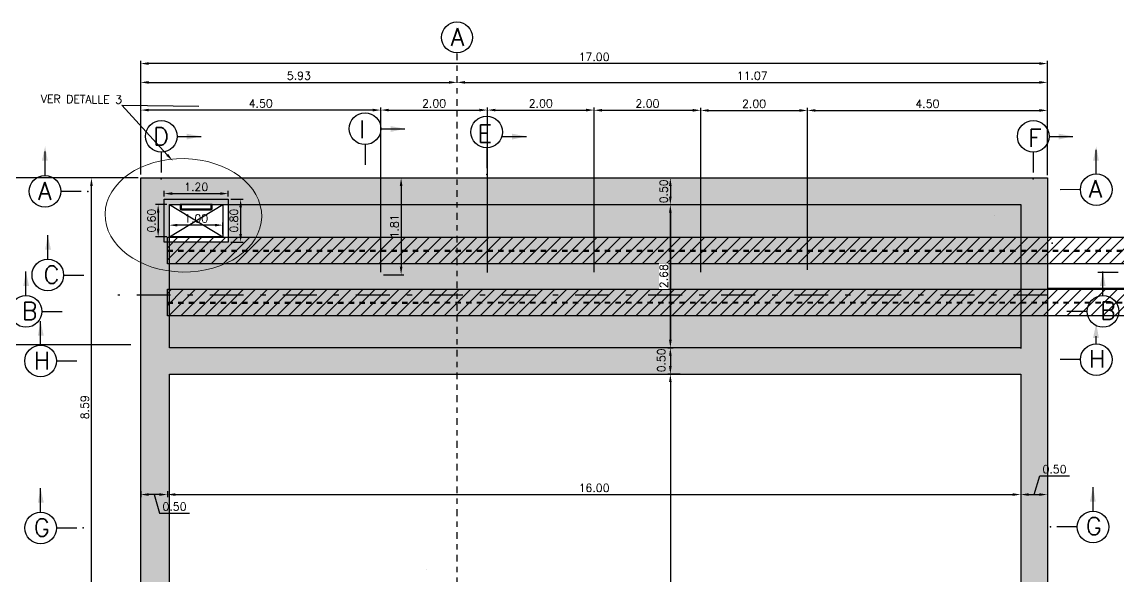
# Model space of a CAD drawing. Header units: metres. Extents: x 1080427 to 1081241, y 976768 to 977191.
# Drawn here: x 1080658.35 to 1080678.9, y 976949.31 to 976959.69 of the extents above; entities that cross this region are included whole.
import ezdxf
from ezdxf import colors
from ezdxf.entities.mleader import LeaderData, LeaderLine
from ezdxf.math import Vec2, Vec3

# ---------------------------------------------------------------- set-up
doc = ezdxf.new("R2010")
doc.units = ezdxf.units.M
doc.header["$LTSCALE"] = 25.4
doc.linetypes.add('DASHDOT', pattern=[1, 0.5, -0.25, 0, -0.25])
doc.linetypes.add('HIDDEN', pattern=[0.375, 0.25, -0.125])
for name, color, linetype, lineweight in [('BORDEPUENTE', 4, 'Continuous', 15), ('COTA', 1, 'Continuous', 30), ('EJECONTRAPESO', 41, 'DASHDOT', 30), ('OTROS', 8, 'Continuous', 5), ('SOLIDOREFCONT', 254, 'Continuous', 5), ('TAPACCESO', 30, 'Continuous', 30)]:
    doc.layers.add(name, color=color, linetype=linetype, lineweight=lineweight)
for name, color, linetype in [('CIRCULOCONTRAP', 130, 'Continuous'), ('CONTRAPESO', 3, 'Continuous'), ('DGEO_S3E1_NUEV_BVIA', 60, 'Continuous'), ('DIMCONTRAPESO', 1, 'Continuous'), ('EJE APOYOS', 9, 'DASHDOT'), ('ESCALERAGATO', 53, 'Continuous'), ('PERFIL MET', 37, 'Continuous'), ('R175COTR', 7, 'Continuous')]:
    doc.layers.add(name, color=color, linetype=linetype)
doc.styles.add('romans', font='romans.shx')
doc.dimstyles.new('Copy 75', dxfattribs={"dimtxt": 0.15, "dimasz": 0.15, "dimexe": 0.05, "dimexo": 0.05, "dimgap": 0.05, "dimtad": 1, "dimzin": 0, "dimdsep": 46, "dimtxsty": 'romans', "dimcen": 0.002, "dimclrd": 1, "dimclre": 1, "dimclrt": 3, "dimadec": 4, "dimazin": 0, "dimtfac": 1, "dimtofl": 0, "dimtmove": 1, "dimatfit": 3, "dimfxl": 1, "dimtolj": 1, "dimtzin": 0, "dimarcsym": 1})

# ---------------------------------------------------------------- blocks, each defined once
blk = doc.blocks.new('*D44')
at = {"layer": 'Defpoints', "color": 0, "transparency": 16777216}
for p in [(1080660.573263282, 976958.9138755798), (1080660.573263282, 976958.0776188585), (1080677.573263206, 976956.7704352259)]:
    blk.add_point(p, dxfattribs=at)
at = {"layer": 'DIMCONTRAPESO', "color": 1, "lineweight": -2, "transparency": 16777216}
for p, q in [((1080660.573263282, 976958.1276188586), (1080660.573263282, 976958.9638755799)), ((1080677.573263206, 976956.820435226), (1080677.573263206, 976958.9638755799)), ((1080677.423263206, 976958.9138755798), (1080660.723263282, 976958.9138755798))]:
    blk.add_line(p, q, dxfattribs=at)
at = {"layer": 'DIMCONTRAPESO', "color": 1, "transparency": 16777216}
for points in [[(1080660.723263282, 976958.9388755799), (1080660.723263282, 976958.8888755798), (1080660.573263282, 976958.9138755798)], [(1080677.423263206, 976958.9388755799), (1080677.423263206, 976958.8888755798), (1080677.573263206, 976958.9138755798)]]:
    blk.add_solid(points, dxfattribs=at)
at = {"layer": 'DIMCONTRAPESO', "color": 3, "transparency": 16777216, "insert": (1080669.073263244, 976959.0388755798), "char_height": 0.15, "attachment_point": 5, "style": 'romans'}
blk.add_mtext('\\A1;17.00', dxfattribs=at)
blk = doc.blocks.new('*D47')
at = {"layer": 'Defpoints', "color": 0, "transparency": 16777216}
for p in [(1080660.573263282, 976950.9519369968), (1080661.073263282, 976950.9519369968), (1080660.573263282, 976950.8396827709)]:
    blk.add_point(p, dxfattribs=at)
at = {"layer": 'DIMCONTRAPESO', "color": 1, "lineweight": -2, "transparency": 16777216}
for p, q in [((1080660.573263282, 976950.9019369967), (1080660.573263282, 976950.7896827708)), ((1080660.923263283, 976950.8396827709), (1080660.723263282, 976950.8396827709)), ((1080660.823263282, 976950.8396827709), (1080660.928263282, 976950.4896827709)), ((1080661.073263282, 976950.9019369967), (1080661.073263282, 976950.7896827708)), ((1080660.928263282, 976950.4896827709), (1080661.48540614, 976950.4896827709))]:
    blk.add_line(p, q, dxfattribs=at)
at = {"layer": 'DIMCONTRAPESO', "color": 1, "transparency": 16777216}
for points in [[(1080660.723263282, 976950.8646827709), (1080660.723263282, 976950.8146827709), (1080660.573263282, 976950.8396827709)], [(1080660.923263283, 976950.8646827709), (1080660.923263283, 976950.8146827709), (1080661.073263282, 976950.8396827709)]]:
    blk.add_solid(points, dxfattribs=at)
at = {"layer": 'DIMCONTRAPESO', "color": 3, "transparency": 16777216, "insert": (1080661.206834711, 976950.6146827709), "char_height": 0.15, "attachment_point": 5, "style": 'romans'}
blk.add_mtext('\\A1;0.50', dxfattribs=at)
blk = doc.blocks.new('*D69')
at = {"layer": 'Defpoints', "color": 0, "transparency": 16777216}
for p in [(1080666.503263282, 976958.5613065247), (1080666.503263282, 976958.5613065247), (1080660.573263282, 976956.7837541015)]:
    blk.add_point(p, dxfattribs=at)
at = {"layer": 'DIMCONTRAPESO', "color": 1, "lineweight": -2, "transparency": 16777216}
for p, q in [((1080660.573263282, 976956.8337541015), (1080660.573263282, 976958.6113065247)), ((1080660.723263282, 976958.5613065247), (1080666.353263282, 976958.5613065247))]:
    blk.add_line(p, q, dxfattribs=at)
at = {"layer": 'DIMCONTRAPESO', "color": 1, "transparency": 16777216}
for points in [[(1080660.723263282, 976958.5863065247), (1080660.723263282, 976958.5363065246), (1080660.573263282, 976958.5613065247)], [(1080666.353263282, 976958.5863065247), (1080666.353263282, 976958.5363065246), (1080666.503263282, 976958.5613065247)]]:
    blk.add_solid(points, dxfattribs=at)
at = {"layer": 'DIMCONTRAPESO', "color": 3, "transparency": 16777216, "insert": (1080663.538263282, 976958.6863065247), "char_height": 0.15, "attachment_point": 5, "style": 'romans'}
blk.add_mtext('\\A1;5.93', dxfattribs=at)
blk = doc.blocks.new('*D48')
at = {"layer": 'Defpoints', "color": 0, "transparency": 16777216}
for p in [(1080670.736964066, 976953.5904881151), (1080670.503636663, 976953.0953415143), (1080670.736964066, 976953.0953415143)]:
    blk.add_point(p, dxfattribs=at)
at = {"layer": 'DIMCONTRAPESO', "color": 1, "lineweight": -2, "transparency": 16777216}
for p, q in [((1080670.686964066, 976953.5904881151), (1080670.453636663, 976953.5904881151)), ((1080670.503636663, 976953.4404881151), (1080670.503636663, 976953.2453415144)), ((1080670.686964066, 976953.0953415143), (1080670.453636663, 976953.0953415143))]:
    blk.add_line(p, q, dxfattribs=at)
at = {"layer": 'DIMCONTRAPESO', "color": 1, "transparency": 16777216}
for points in [[(1080670.478636663, 976953.4404881151), (1080670.528636663, 976953.4404881151), (1080670.503636663, 976953.5904881151)], [(1080670.478636663, 976953.2453415144), (1080670.528636663, 976953.2453415144), (1080670.503636663, 976953.0953415143)]]:
    blk.add_solid(points, dxfattribs=at)
at = {"layer": 'DIMCONTRAPESO', "color": 3, "transparency": 16777216, "insert": (1080670.333577742, 976953.3539321375), "char_height": 0.15, "attachment_point": 5, "rotation": 90, "style": 'romans'}
blk.add_mtext('\\A1;0.50', dxfattribs=at)
blk = doc.blocks.new('*D49')
at = {"layer": 'Defpoints', "color": 0, "transparency": 16777216}
for p in [(1080670.686964066, 976953.0953415143), (1080670.503636663, 976943.2694934485), (1080670.636964066, 976943.2694934485)]:
    blk.add_point(p, dxfattribs=at)
at = {"layer": 'DIMCONTRAPESO', "color": 1, "lineweight": -2, "transparency": 16777216}
for p, q in [((1080670.636964066, 976953.0953415143), (1080670.453636663, 976953.0953415143)), ((1080670.503636663, 976952.9453415143), (1080670.503636663, 976943.4194934486)), ((1080670.586964066, 976943.2694934485), (1080670.453636663, 976943.2694934485))]:
    blk.add_line(p, q, dxfattribs=at)
at = {"layer": 'DIMCONTRAPESO', "color": 1, "transparency": 16777216}
for points in [[(1080670.478636663, 976952.9453415143), (1080670.528636663, 976952.9453415143), (1080670.503636663, 976953.0953415143)], [(1080670.478636663, 976943.4194934486), (1080670.528636663, 976943.4194934486), (1080670.503636663, 976943.2694934485)]]:
    blk.add_solid(points, dxfattribs=at)
at = {"layer": 'DIMCONTRAPESO', "color": 3, "transparency": 16777216, "insert": (1080670.378636663, 976948.1824174816), "char_height": 0.15, "attachment_point": 5, "rotation": 90, "style": 'romans'}
blk.add_mtext('\\A1;9.83', dxfattribs=at)
blk = doc.blocks.new('*D68')
at = {"layer": 'COTA', "color": 1, "lineweight": -2, "transparency": 16777216}
for p, q in [((1080669.964718378, 976956.2704881151), (1080670.553636587, 976956.2704881151)), ((1080670.503636587, 976956.1204881151), (1080670.503636587, 976953.7404881151)), ((1080670.458577742, 976953.5904881151), (1080670.553636587, 976953.5904881151))]:
    blk.add_line(p, q, dxfattribs=at)
at = {"layer": 'COTA', "color": 1, "transparency": 16777216}
for points in [[(1080670.478636587, 976956.1204881151), (1080670.528636587, 976956.1204881151), (1080670.503636587, 976956.2704881151)], [(1080670.478636587, 976953.7404881151), (1080670.528636587, 976953.7404881151), (1080670.503636587, 976953.5904881151)]]:
    blk.add_solid(points, dxfattribs=at)
at = {"layer": 'Defpoints', "color": 0, "transparency": 16777216}
for p in [(1080669.914718378, 976956.2704881151), (1080670.408577742, 976953.5904881151), (1080670.503636587, 976953.5904881151)]:
    blk.add_point(p, dxfattribs=at)
at = {"layer": 'COTA', "color": 3, "transparency": 16777216, "insert": (1080670.378636586, 976954.9304881153), "char_height": 0.15, "attachment_point": 5, "rotation": 90, "style": 'romans'}
blk.add_mtext('\\A1;2.68', dxfattribs=at)
blk = doc.blocks.new('*D70')
at = {"layer": 'Defpoints', "color": 0, "transparency": 16777216}
for p in [(1080670.503636587, 976956.2704881151), (1080670.503636587, 976956.2704881151), (1080670.503636663, 976953.591914482)]:
    blk.add_point(p, dxfattribs=at)
at = {"layer": 'DIMCONTRAPESO', "color": 1, "lineweight": -2, "transparency": 16777216}
for p, q in [((1080670.503636587, 976953.741914482), (1080670.503636587, 976956.1204881151)), ((1080670.453636663, 976953.591914482), (1080670.453636587, 976953.591914482))]:
    blk.add_line(p, q, dxfattribs=at)
at = {"layer": 'DIMCONTRAPESO', "color": 1, "transparency": 16777216}
for points in [[(1080670.478636587, 976956.1204881151), (1080670.528636587, 976956.1204881151), (1080670.503636587, 976956.2704881151)], [(1080670.478636587, 976953.741914482), (1080670.528636587, 976953.741914482), (1080670.503636587, 976953.591914482)]]:
    blk.add_solid(points, dxfattribs=at)
at = {"layer": 'DIMCONTRAPESO', "color": 3, "transparency": 16777216, "insert": (1080670.378636586, 976954.9312012986), "char_height": 0.15, "attachment_point": 5, "rotation": 90, "style": 'romans', "bg_fill": 3, "box_fill_scale": 1.1, "bg_fill_color": 256, "bg_fill_true_color": 13158600, "bg_fill_transparency": 0}
blk.add_mtext('\\A1;2.68', dxfattribs=at)
blk = doc.blocks.new('*D71')
at = {"layer": 'Defpoints', "color": 0, "transparency": 16777216}
for p in [(1080661.073263282, 976950.8396827709), (1080677.073263282, 976950.8396827709), (1080677.073263282, 976950.8396827709)]:
    blk.add_point(p, dxfattribs=at)
at = {"layer": 'DIMCONTRAPESO', "color": 1, "lineweight": -2, "transparency": 16777216}
blk.add_line((1080661.223263282, 976950.8396827709), (1080676.923263283, 976950.8396827709), dxfattribs=at)
at = {"layer": 'DIMCONTRAPESO', "color": 1, "transparency": 16777216}
for points in [[(1080661.223263282, 976950.8646827709), (1080661.223263282, 976950.8146827709), (1080661.073263282, 976950.8396827709)], [(1080676.923263283, 976950.8646827709), (1080676.923263283, 976950.8146827709), (1080677.073263282, 976950.8396827709)]]:
    blk.add_solid(points, dxfattribs=at)
at = {"layer": 'DIMCONTRAPESO', "color": 3, "transparency": 16777216, "insert": (1080669.073263282, 976950.9646827709), "char_height": 0.15, "attachment_point": 5, "style": 'romans'}
blk.add_mtext('\\A1;16.00', dxfattribs=at)
blk = doc.blocks.new('*D72')
at = {"layer": 'Defpoints', "color": 0, "transparency": 16777216}
for p in [(1080677.073263282, 976950.8396827709), (1080677.573263282, 976950.8396827709), (1080677.573263282, 976950.8396827709)]:
    blk.add_point(p, dxfattribs=at)
at = {"layer": 'DIMCONTRAPESO', "color": 1, "lineweight": -2, "transparency": 16777216}
for p, q in [((1080677.323263282, 976950.8396827709), (1080677.428263282, 976951.1896827709)), ((1080677.428263282, 976951.1896827709), (1080677.98540614, 976951.1896827709)), ((1080677.223263282, 976950.8396827709), (1080677.423263283, 976950.8396827709))]:
    blk.add_line(p, q, dxfattribs=at)
at = {"layer": 'DIMCONTRAPESO', "color": 1, "transparency": 16777216}
for points in [[(1080677.223263282, 976950.8646827709), (1080677.223263282, 976950.8146827709), (1080677.073263282, 976950.8396827709)], [(1080677.423263283, 976950.8646827709), (1080677.423263283, 976950.8146827709), (1080677.573263282, 976950.8396827709)]]:
    blk.add_solid(points, dxfattribs=at)
at = {"layer": 'DIMCONTRAPESO', "color": 3, "transparency": 16777216, "insert": (1080677.706834711, 976951.3146827709), "char_height": 0.15, "attachment_point": 5, "style": 'romans'}
blk.add_mtext('\\A1;0.50', dxfattribs=at)
blk = doc.blocks.new('*D89')
at = {"layer": 'Defpoints', "color": 0, "transparency": 16777216}
for p in [(1080670.503636587, 976956.7704352259), (1080670.503636587, 976956.2704881151), (1080670.503636587, 976956.2704881151)]:
    blk.add_point(p, dxfattribs=at)
at = {"layer": 'DIMCONTRAPESO', "color": 1, "lineweight": -2, "transparency": 16777216}
blk.add_line((1080670.503636587, 976956.6204352259), (1080670.503636587, 976956.4204881152), dxfattribs=at)
at = {"layer": 'DIMCONTRAPESO', "color": 1, "transparency": 16777216}
for points in [[(1080670.478636587, 976956.6204352259), (1080670.528636587, 976956.6204352259), (1080670.503636587, 976956.7704352259)], [(1080670.478636587, 976956.4204881152), (1080670.528636587, 976956.4204881152), (1080670.503636587, 976956.2704881151)]]:
    blk.add_solid(points, dxfattribs=at)
at = {"layer": 'DIMCONTRAPESO', "color": 3, "transparency": 16777216, "insert": (1080670.378636587, 976956.5204616706), "char_height": 0.15, "attachment_point": 5, "rotation": 90, "style": 'romans'}
blk.add_mtext('\\A1;0.50', dxfattribs=at)
blk = doc.blocks.new('*D122')
at = {"layer": 'Defpoints', "color": 0, "transparency": 16777216}
for p in [(1080667.073263282, 976958.04226185), (1080667.073263282, 976958.04226185), (1080665.073263282, 976954.9533518035)]:
    blk.add_point(p, dxfattribs=at)
at = {"layer": 'DIMCONTRAPESO', "color": 1, "lineweight": -2, "transparency": 16777216}
for p, q in [((1080665.073263282, 976955.0033518035), (1080665.073263282, 976958.09226185)), ((1080665.223263282, 976958.04226185), (1080666.923263283, 976958.04226185))]:
    blk.add_line(p, q, dxfattribs=at)
at = {"layer": 'DIMCONTRAPESO', "color": 1, "transparency": 16777216}
for points in [[(1080665.223263282, 976958.06726185), (1080665.223263282, 976958.01726185), (1080665.073263282, 976958.04226185)], [(1080666.923263283, 976958.06726185), (1080666.923263283, 976958.01726185), (1080667.073263282, 976958.04226185)]]:
    blk.add_solid(points, dxfattribs=at)
at = {"layer": 'DIMCONTRAPESO', "color": 3, "transparency": 16777216, "insert": (1080666.073263282, 976958.16726185), "char_height": 0.15, "attachment_point": 5, "style": 'romans'}
blk.add_mtext('\\A1;2.00', dxfattribs=at)
blk = doc.blocks.new('*D123')
at = {"layer": 'Defpoints', "color": 0, "transparency": 16777216}
for p in [(1080669.073263282, 976958.04226185), (1080669.073263282, 976958.04226185), (1080667.073263282, 976954.9505109501)]:
    blk.add_point(p, dxfattribs=at)
at = {"layer": 'DIMCONTRAPESO', "color": 1, "lineweight": -2, "transparency": 16777216}
for p, q in [((1080667.073263282, 976955.0005109501), (1080667.073263282, 976958.09226185)), ((1080667.223263282, 976958.04226185), (1080668.923263283, 976958.04226185))]:
    blk.add_line(p, q, dxfattribs=at)
at = {"layer": 'DIMCONTRAPESO', "color": 1, "transparency": 16777216}
for points in [[(1080667.223263282, 976958.06726185), (1080667.223263282, 976958.01726185), (1080667.073263282, 976958.04226185)], [(1080668.923263283, 976958.06726185), (1080668.923263283, 976958.01726185), (1080669.073263282, 976958.04226185)]]:
    blk.add_solid(points, dxfattribs=at)
at = {"layer": 'DIMCONTRAPESO', "color": 3, "transparency": 16777216, "insert": (1080668.073263282, 976958.16726185), "char_height": 0.15, "attachment_point": 5, "style": 'romans'}
blk.add_mtext('\\A1;2.00', dxfattribs=at)
blk = doc.blocks.new('*D124')
at = {"layer": 'Defpoints', "color": 0, "transparency": 16777216}
for p in [(1080671.073263282, 976958.0383560819), (1080671.073263282, 976958.0383560819), (1080669.073263282, 976954.9533518131)]:
    blk.add_point(p, dxfattribs=at)
at = {"layer": 'DIMCONTRAPESO', "color": 1, "lineweight": -2, "transparency": 16777216}
for p, q in [((1080669.073263282, 976955.0033518132), (1080669.073263282, 976958.088356082)), ((1080669.223263282, 976958.0383560819), (1080670.923263283, 976958.0383560819))]:
    blk.add_line(p, q, dxfattribs=at)
at = {"layer": 'DIMCONTRAPESO', "color": 1, "transparency": 16777216}
for points in [[(1080669.223263282, 976958.063356082), (1080669.223263282, 976958.0133560819), (1080669.073263282, 976958.0383560819)], [(1080670.923263283, 976958.063356082), (1080670.923263283, 976958.0133560819), (1080671.073263282, 976958.0383560819)]]:
    blk.add_solid(points, dxfattribs=at)
at = {"layer": 'DIMCONTRAPESO', "color": 3, "transparency": 16777216, "insert": (1080670.073263282, 976958.1633560819), "char_height": 0.15, "attachment_point": 5, "style": 'romans'}
blk.add_mtext('\\A1;2.00', dxfattribs=at)
blk = doc.blocks.new('*D125')
at = {"layer": 'Defpoints', "color": 0, "transparency": 16777216}
for p in [(1080673.073263282, 976958.0349506395), (1080673.073263282, 976958.0349506395), (1080671.073263282, 976954.9533518131)]:
    blk.add_point(p, dxfattribs=at)
at = {"layer": 'DIMCONTRAPESO', "color": 1, "lineweight": -2, "transparency": 16777216}
for p, q in [((1080671.073263282, 976955.0033518132), (1080671.073263282, 976958.0849506395)), ((1080671.223263282, 976958.0349506395), (1080672.923263283, 976958.0349506395))]:
    blk.add_line(p, q, dxfattribs=at)
at = {"layer": 'DIMCONTRAPESO', "color": 1, "transparency": 16777216}
for points in [[(1080671.223263282, 976958.0599506395), (1080671.223263282, 976958.0099506394), (1080671.073263282, 976958.0349506395)], [(1080672.923263283, 976958.0599506395), (1080672.923263283, 976958.0099506394), (1080673.073263282, 976958.0349506395)]]:
    blk.add_solid(points, dxfattribs=at)
at = {"layer": 'DIMCONTRAPESO', "color": 3, "transparency": 16777216, "insert": (1080672.073263282, 976958.1599506395), "char_height": 0.15, "attachment_point": 5, "style": 'romans'}
blk.add_mtext('\\A1;2.00', dxfattribs=at)
blk = doc.blocks.new('*D126')
at = {"layer": 'Defpoints', "color": 0, "transparency": 16777216}
for p in [(1080677.573263282, 976958.0361772443), (1080677.573263282, 976957.575435226), (1080673.073263282, 976954.997888249)]:
    blk.add_point(p, dxfattribs=at)
at = {"layer": 'DIMCONTRAPESO', "color": 1, "lineweight": -2, "transparency": 16777216}
for p, q in [((1080673.073263282, 976955.047888249), (1080673.073263282, 976958.0861772443)), ((1080673.223263282, 976958.0361772443), (1080677.423263283, 976958.0361772443)), ((1080677.573263282, 976957.625435226), (1080677.573263282, 976958.0861772443))]:
    blk.add_line(p, q, dxfattribs=at)
at = {"layer": 'DIMCONTRAPESO', "color": 1, "transparency": 16777216}
for points in [[(1080673.223263282, 976958.0611772443), (1080673.223263282, 976958.0111772442), (1080673.073263282, 976958.0361772443)], [(1080677.423263283, 976958.0611772443), (1080677.423263283, 976958.0111772442), (1080677.573263282, 976958.0361772443)]]:
    blk.add_solid(points, dxfattribs=at)
at = {"layer": 'DIMCONTRAPESO', "color": 3, "transparency": 16777216, "insert": (1080675.323263282, 976958.1611772443), "char_height": 0.15, "attachment_point": 5, "style": 'romans'}
blk.add_mtext('\\A1;4.50', dxfattribs=at)
blk = doc.blocks.new('*D163')
at = {"layer": 'Defpoints', "color": 0, "transparency": 16777216}
for p in [(1080662.213263206, 976956.477671038), (1080661.013263206, 976956.3704881123), (1080662.213263206, 976956.3704881123)]:
    blk.add_point(p, dxfattribs=at)
at = {"layer": 'DIMCONTRAPESO', "color": 1, "lineweight": -2, "transparency": 16777216}
for p, q in [((1080661.013263206, 976956.4204881124), (1080661.013263206, 976956.527671038)), ((1080661.163263206, 976956.477671038), (1080662.063263206, 976956.477671038)), ((1080662.213263206, 976956.4204881124), (1080662.213263206, 976956.527671038))]:
    blk.add_line(p, q, dxfattribs=at)
at = {"layer": 'DIMCONTRAPESO', "color": 1, "transparency": 16777216}
for points in [[(1080661.163263206, 976956.502671038), (1080661.163263206, 976956.452671038), (1080661.013263206, 976956.477671038)], [(1080662.063263206, 976956.502671038), (1080662.063263206, 976956.452671038), (1080662.213263206, 976956.477671038)]]:
    blk.add_solid(points, dxfattribs=at)
at = {"layer": 'DIMCONTRAPESO', "color": 3, "transparency": 16777216, "insert": (1080661.613263206, 976956.602671038), "char_height": 0.15, "attachment_point": 5, "style": 'romans'}
blk.add_mtext('\\A1;1.20', dxfattribs=at)
blk = doc.blocks.new('*D165')
at = {"layer": 'Defpoints', "color": 0, "transparency": 16777216}
for p in [(1080661.113263206, 976956.2704881123), (1080660.90027649, 976955.6704881124), (1080661.113263206, 976955.6704881124)]:
    blk.add_point(p, dxfattribs=at)
at = {"layer": 'DIMCONTRAPESO', "color": 1, "lineweight": -2, "transparency": 16777216}
for p, q in [((1080661.063263206, 976956.2704881123), (1080660.85027649, 976956.2704881123)), ((1080660.90027649, 976956.1204881123), (1080660.90027649, 976955.8204881124)), ((1080661.063263206, 976955.6704881124), (1080660.85027649, 976955.6704881124))]:
    blk.add_line(p, q, dxfattribs=at)
at = {"layer": 'DIMCONTRAPESO', "color": 1, "transparency": 16777216}
for points in [[(1080660.87527649, 976956.1204881123), (1080660.925276489, 976956.1204881123), (1080660.90027649, 976956.2704881123)], [(1080660.87527649, 976955.8204881124), (1080660.925276489, 976955.8204881124), (1080660.90027649, 976955.6704881124)]]:
    blk.add_solid(points, dxfattribs=at)
at = {"layer": 'DIMCONTRAPESO', "color": 3, "transparency": 16777216, "insert": (1080660.775276489, 976955.9704881125), "char_height": 0.15, "attachment_point": 5, "rotation": 90, "style": 'romans'}
blk.add_mtext('\\A1;0.60', dxfattribs=at)
blk = doc.blocks.new('*D166')
at = {"layer": 'Defpoints', "color": 0, "transparency": 16777216}
for p in [(1080661.110892317, 976955.8866740025), (1080661.110892317, 976955.6704881124), (1080662.113263206, 976955.6704881124)]:
    blk.add_point(p, dxfattribs=at)
at = {"layer": 'DIMCONTRAPESO', "color": 1, "lineweight": -2, "transparency": 16777216}
for p, q in [((1080661.110892317, 976955.7204881124), (1080661.110892317, 976955.9366740026)), ((1080661.963263206, 976955.8866740025), (1080661.260892316, 976955.8866740025)), ((1080662.113263206, 976955.7204881124), (1080662.113263206, 976955.9366740026))]:
    blk.add_line(p, q, dxfattribs=at)
at = {"layer": 'DIMCONTRAPESO', "color": 1, "transparency": 16777216}
for points in [[(1080661.260892316, 976955.9116740025), (1080661.260892316, 976955.8616740025), (1080661.110892317, 976955.8866740025)], [(1080661.963263206, 976955.9116740025), (1080661.963263206, 976955.8616740025), (1080662.113263206, 976955.8866740025)]]:
    blk.add_solid(points, dxfattribs=at)
at = {"layer": 'DIMCONTRAPESO', "color": 3, "transparency": 16777216, "insert": (1080661.612077761, 976956.0116740025), "char_height": 0.15, "attachment_point": 5, "style": 'romans'}
blk.add_mtext('\\A1;1.00', dxfattribs=at)
blk = doc.blocks.new('*D164')
at = {"layer": 'Defpoints', "color": 0, "transparency": 16777216}
for p in [(1080662.213263206, 976956.3704881123), (1080662.213263206, 976955.5704881124), (1080662.44607054, 976955.5704881124)]:
    blk.add_point(p, dxfattribs=at)
at = {"layer": 'DIMCONTRAPESO', "color": 1, "lineweight": -2, "transparency": 16777216}
for p, q in [((1080662.263263206, 976956.3704881123), (1080662.496070541, 976956.3704881123)), ((1080662.44607054, 976956.2204881123), (1080662.44607054, 976955.7204881124)), ((1080662.263263206, 976955.5704881124), (1080662.496070541, 976955.5704881124))]:
    blk.add_line(p, q, dxfattribs=at)
at = {"layer": 'DIMCONTRAPESO', "color": 1, "transparency": 16777216}
for points in [[(1080662.421070541, 976956.2204881123), (1080662.47107054, 976956.2204881123), (1080662.44607054, 976956.3704881123)], [(1080662.421070541, 976955.7204881124), (1080662.47107054, 976955.7204881124), (1080662.44607054, 976955.5704881124)]]:
    blk.add_solid(points, dxfattribs=at)
at = {"layer": 'DIMCONTRAPESO', "color": 3, "transparency": 16777216, "insert": (1080662.32107054, 976955.9704881125), "char_height": 0.15, "attachment_point": 5, "rotation": 90, "style": 'romans'}
blk.add_mtext('\\A1;0.80', dxfattribs=at)
blk = doc.blocks.new('*D227')
at = {"layer": 'Defpoints', "color": 0, "transparency": 16777216}
for p in [(1080666.503263282, 976958.5613065247), (1080677.573263282, 976958.5613065248), (1080677.573263282, 976958.5613065248)]:
    blk.add_point(p, dxfattribs=at)
at = {"layer": 'DIMCONTRAPESO', "color": 1, "lineweight": -2, "transparency": 16777216}
blk.add_line((1080666.653263282, 976958.5613065248), (1080677.423263283, 976958.5613065248), dxfattribs=at)
at = {"layer": 'DIMCONTRAPESO', "color": 1, "transparency": 16777216}
for points in [[(1080666.653263282, 976958.5863065248), (1080666.653263282, 976958.5363065248), (1080666.503263282, 976958.5613065248)], [(1080677.423263283, 976958.5863065248), (1080677.423263283, 976958.5363065248), (1080677.573263282, 976958.5613065248)]]:
    blk.add_solid(points, dxfattribs=at)
at = {"layer": 'DIMCONTRAPESO', "color": 3, "transparency": 16777216, "insert": (1080672.038263282, 976958.6863065248), "char_height": 0.15, "attachment_point": 5, "style": 'romans'}
blk.add_mtext('\\A1;11.07', dxfattribs=at)
blk = doc.blocks.new('*D228')
at = {"layer": 'Defpoints', "color": 0, "transparency": 16777216}
for p in [(1080659.649908516, 976956.7700577831), (1080659.649908516, 976956.7700577831), (1080659.649908516, 976948.1799643373)]:
    blk.add_point(p, dxfattribs=at)
at = {"layer": 'DIMCONTRAPESO', "color": 1, "lineweight": -2, "transparency": 16777216}
blk.add_line((1080659.649908516, 976948.3299643373), (1080659.649908516, 976956.6200577831), dxfattribs=at)
at = {"layer": 'DIMCONTRAPESO', "color": 1, "transparency": 16777216}
for points in [[(1080659.624908516, 976956.6200577831), (1080659.674908516, 976956.6200577831), (1080659.649908516, 976956.7700577831)], [(1080659.624908516, 976948.3299643373), (1080659.674908516, 976948.3299643373), (1080659.649908516, 976948.1799643373)]]:
    blk.add_solid(points, dxfattribs=at)
at = {"layer": 'DIMCONTRAPESO', "color": 3, "transparency": 16777216, "insert": (1080659.524908516, 976952.4750110604), "char_height": 0.15, "attachment_point": 5, "rotation": 90, "style": 'romans'}
blk.add_mtext('\\A1;8.59', dxfattribs=at)
blk = doc.blocks.new('*D272')
at = {"layer": 'Defpoints', "color": 0, "transparency": 16777216}
for p in [(1080660.573263282, 976958.04226185), (1080660.573263282, 976958.04226185), (1080665.073263282, 976958.04226185)]:
    blk.add_point(p, dxfattribs=at)
at = {"layer": 'DIMCONTRAPESO', "color": 1, "lineweight": -2, "transparency": 16777216}
blk.add_line((1080664.923263283, 976958.04226185), (1080660.723263282, 976958.04226185), dxfattribs=at)
at = {"layer": 'DIMCONTRAPESO', "color": 1, "transparency": 16777216}
for points in [[(1080660.723263282, 976958.06726185), (1080660.723263282, 976958.01726185), (1080660.573263282, 976958.04226185)], [(1080664.923263283, 976958.06726185), (1080664.923263283, 976958.01726185), (1080665.073263282, 976958.04226185)]]:
    blk.add_solid(points, dxfattribs=at)
at = {"layer": 'DIMCONTRAPESO', "color": 3, "transparency": 16777216, "insert": (1080662.823263282, 976958.16726185), "char_height": 0.15, "attachment_point": 5, "style": 'romans'}
blk.add_mtext('\\A1;4.50', dxfattribs=at)
blk = doc.blocks.new('*D282')
at = {"layer": 'Defpoints', "color": 0, "transparency": 16777216}
for p in [(1080665.073263282, 976956.7704352259), (1080665.073263282, 976954.9563518035), (1080665.455538101, 976954.9563518035)]:
    blk.add_point(p, dxfattribs=at)
at = {"layer": 'DIMCONTRAPESO', "color": 1, "lineweight": -2, "transparency": 16777216}
for p, q in [((1080665.123263282, 976956.7704352259), (1080665.505538101, 976956.7704352259)), ((1080665.455538101, 976956.6204352259), (1080665.455538101, 976955.1063518035)), ((1080665.123263282, 976954.9563518035), (1080665.505538101, 976954.9563518035))]:
    blk.add_line(p, q, dxfattribs=at)
at = {"layer": 'DIMCONTRAPESO', "color": 1, "transparency": 16777216}
for points in [[(1080665.430538101, 976956.6204352259), (1080665.480538101, 976956.6204352259), (1080665.455538101, 976956.7704352259)], [(1080665.430538101, 976955.1063518035), (1080665.480538101, 976955.1063518035), (1080665.455538101, 976954.9563518035)]]:
    blk.add_solid(points, dxfattribs=at)
at = {"layer": 'DIMCONTRAPESO', "color": 3, "transparency": 16777216, "insert": (1080665.330538101, 976955.8633935148), "char_height": 0.15, "attachment_point": 5, "rotation": 90, "style": 'romans'}
blk.add_mtext('\\A1;1.81', dxfattribs=at)
blk = doc.blocks.new('*D722')
at = {"layer": 'COTA', "color": 1, "lineweight": -2, "transparency": 16777216}
for p, q in [((1080660.523263282, 976956.7704352259), (1080657.871319028, 976956.7704352259)), ((1080657.921319028, 976956.6204352259), (1080657.921319028, 976939.739493508)), ((1080660.522252801, 976939.589493508), (1080657.871319028, 976939.589493508))]:
    blk.add_line(p, q, dxfattribs=at)
at = {"layer": 'COTA', "color": 1, "transparency": 16777216}
for points in [[(1080657.896319028, 976956.6204352259), (1080657.946319028, 976956.6204352259), (1080657.921319028, 976956.7704352259)], [(1080657.896319028, 976939.739493508), (1080657.946319028, 976939.739493508), (1080657.921319028, 976939.589493508)]]:
    blk.add_solid(points, dxfattribs=at)
at = {"layer": 'Defpoints', "color": 0, "transparency": 16777216}
for p in [(1080660.573263282, 976956.7704352259), (1080657.921319028, 976939.589493508), (1080660.572252801, 976939.589493508)]:
    blk.add_point(p, dxfattribs=at)
at = {"layer": 'COTA', "color": 3, "transparency": 16777216, "insert": (1080657.796319028, 976948.1799643671), "char_height": 0.15, "attachment_point": 5, "rotation": 90, "style": 'romans'}
blk.add_mtext('\\A1;17.18', dxfattribs=at)

msp = doc.modelspace()

# ---------------------------------------------------------------- hatches: boundary and pattern name
at = {"layer": 'PERFIL MET', "linetype": 'HIDDEN', "ltscale": 0.005}
h = msp.add_hatch(dxfattribs=at)
h.set_pattern_fill('ANSI31', color=256, scale=0.05)
h.set_pattern_definition([(45, (0, 1.306174313300289), (-0.1122532015133644, 0.1122532015133644), [])])
h.paths.add_polyline_path([(1080661.073263282, 976955.6605123024), (1080681.573263282, 976955.6605123024), (1080681.573263282, 976955.1605123024), (1080661.073263282, 976955.1605123025)])
h = msp.add_hatch(dxfattribs=at)
h.set_pattern_fill('ANSI31', color=256, scale=0.05)
h.set_pattern_definition([(45, (0, 0), (-0.1122532015133644, 0.1122532015133644), [])])
h.paths.add_polyline_path([(1080661.073263282, 976954.6855001254), (1080681.573263282, 976954.6855001252), (1080681.573263282, 976954.1855001253), (1080661.073263282, 976954.1855001253)])
at = {"layer": 'SOLIDOREFCONT', "transparency": 33554541}
h = msp.add_hatch(color=251, dxfattribs=at)
h.dxf.hatch_style = 1
h.paths.add_polyline_path([(1080660.570652215, 976939.5894934415), (1080677.573259857, 976939.5884934487), (1080677.573259857, 976956.7704352259), (1080660.573263282, 976956.7704352259)])
h.paths.add_polyline_path([(1080661.113263282, 976953.5904881151), (1080661.113263206, 976956.2704881151), (1080677.073263206, 976956.2704881151), (1080677.073263282, 976953.5904881151)], flags=16)
h.paths.add_polyline_path([(1080661.113263282, 976953.0953415143), (1080677.073263282, 976953.0953415143), (1080677.073263282, 976943.2694934485), (1080661.113263282, 976943.2694934485)], flags=16)
h.paths.add_polyline_path([(1080661.113263282, 976942.7694934487), (1080677.073263282, 976942.7694934487), (1080677.073263282, 976940.0889934485), (1080661.113263282, 976940.0889934485)], flags=16)
at = {"layer": 'SOLIDOREFCONT', "transparency": 33554546}
h = msp.add_hatch(color=252, dxfattribs=at)
h.dxf.hatch_style = 1
h.paths.add_polyline_path([(1080662.213263206, 976956.2704881151), (1080662.213263206, 976955.5704881124), (1080661.073263282, 976955.5704881124), (1080661.073263282, 976953.5904881151), (1080677.073263282, 976953.5904881151), (1080677.073263282, 976956.2704881151)])

# ---------------------------------------------------------------- linework, layer by layer
for p, q in [((1080661.252819961, 976957.5500904288), (1080661.703871846, 976957.5500904288)), ((1080665.077097245, 976957.6926360953), (1080665.52814913, 976957.6926360953)), ((1080667.35384981, 976957.5500322749), (1080667.804901696, 976957.5500322749)), ((1080677.600866657, 976957.5500904288), (1080678.051918542, 976957.5500904288)), ((1080664.780466675, 976957.3955909119), (1080664.780466675, 976957.0144074329)), ((1080667.059601367, 976957.3341968247), (1080667.059601367, 976956.9530133457)), ((1080660.958571517, 976957.2527802287), (1080660.958571517, 976956.8715967498)), ((1080677.306618213, 976957.2527802287), (1080677.306618213, 976956.8715967498))]:
    msp.add_line(p, q)
for p in [(1080660.958571517, 976956.7529444055), (1080667.059601367, 976956.8343610015), (1080677.306618213, 976956.7529444055)]:
    msp.add_point(p)
for points in [[(1080665.257293963, 976957.6327144116), (1080665.257293963, 976957.7424715803), (1080665.52814913, 976957.6926360953)], [(1080661.433016679, 976957.490168745), (1080661.433016679, 976957.5999259137), (1080661.703871846, 976957.5500904288)], [(1080667.534046529, 976957.4901105912), (1080667.534046529, 976957.5998677599), (1080667.804901696, 976957.5500322749)], [(1080677.781063375, 976957.490168745), (1080677.781063375, 976957.5999259137), (1080678.051918542, 976957.5500904288)]]:
    msp.add_solid(points)
at = {"layer": 'BORDEPUENTE'}
msp.add_lwpolyline([(1081102.297600209, 976954.698371615, -4.685065324298881e-05), (1081098.782512865, 976954.6980423178), (1080677.573263282, 976954.705628044)], format="xyb", dxfattribs=at)
at = {"layer": 'CIRCULOCONTRAP'}
for centre, radius in [((1080666.503263282, 976959.4038671515), 0.2896674196976395), ((1080664.780466675, 976957.6922217712), 0.296630859375), ((1080667.059601367, 976957.6308276841), 0.296630859375), ((1080660.958571517, 976957.5494110881), 0.296630859375), ((1080677.306618213, 976957.5494110881), 0.296630859375), ((1080658.780109243, 976956.5204616706), 0.296630859375), ((1080678.487979437, 976956.5518553223), 0.296630859375), ((1080658.831596852, 976954.9514677511), 0.296630859375), ((1080658.42172652, 976954.2705998227), 0.296630859375), ((1080678.614224722, 976954.2705998227), 0.296630859375), ((1080658.695502802, 976953.3429148147), 0.296630859375), ((1080678.487979437, 976953.3668951093), 0.296630859375), ((1080678.428732961, 976950.2324261188), 0.296630859375), ((1080658.696393843, 976950.2137546726), 0.296630859375)]:
    msp.add_circle(centre, radius, dxfattribs=at)
at = {"layer": 'CONTRAPESO'}
for points in [[(1080660.573263282, 976956.7704352259), (1080677.573263206, 976956.7704352259), (1080677.573263282, 976939.5884934484), (1080660.570608189, 976939.5894934441)], [(1080661.113263282, 976943.2694934485), (1080661.113263282, 976953.0953415143), (1080677.073263282, 976953.0953415143), (1080677.073263282, 976943.2694934485)]]:
    msp.add_lwpolyline(points, close=True, dxfattribs=at)
msp.add_lwpolyline([(1080677.073263282, 976953.575628044), (1080677.073263282, 976953.5904881151), (1080661.113263282, 976953.5904881151), (1080661.113263206, 976956.2704881151), (1080677.073263206, 976956.2704881151), (1080677.073263282, 976953.575628044)], dxfattribs=at)
at = {"layer": 'COTA', "linetype": 'ByBlock', "lineweight": -2}
msp.add_line((1080665.937567783, 976949.4274970784), (1080665.937567783, 976949.4274970784), dxfattribs=at)
at = {"layer": 'COTA'}
msp.add_lwpolyline([(1080676.573263282, 976956.0750762395), (1080676.573263282, 976956.0750762395)], dxfattribs=at)
at = {"layer": 'DGEO_S3E1_NUEV_BVIA'}
msp.add_line((1080654.269319883, 976953.6480423072), (1080660.386291583, 976953.6480423074), dxfattribs=at)
at = {"layer": 'EJE APOYOS', "ltscale": 0.05}
msp.add_lwpolyline([(1080677.573263282, 976954.5753521419), (1080660.146556092, 976954.5753521419)], dxfattribs=at)
at = {"layer": 'EJECONTRAPESO', "ltscale": 0.01}
msp.add_lwpolyline([(1080666.503263282, 976959.1039032531), (1080666.503263282, 976938.439959088)], dxfattribs=at)
at = {"layer": 'ESCALERAGATO'}
for points in [[(1080661.338263206, 976956.1708693631), (1080661.888263206, 976956.1708693631, 0.414213562373095), (1080661.913263206, 976956.1958693631), (1080661.913263206, 976956.2704881123), (1080661.313263206, 976956.2704881123), (1080661.313263206, 976956.1958693631, 0.414213562373095)], [(1080661.348263206, 976956.1908693631), (1080661.878263206, 976956.1908693631, 0.414213562373095), (1080661.893263206, 976956.2058693632), (1080661.893263206, 976956.2704881123), (1080661.333263206, 976956.2704881123), (1080661.333263206, 976956.2058693632, 0.414213562373095)]]:
    msp.add_lwpolyline(points, format="xyb", close=True, dxfattribs=at)
at = {"layer": 'OTROS'}
msp.add_ellipse((1080661.373453184, 976956.0702217576), major_axis=(-1.467952479081623, 0.02766853265168609), ratio=0.7236322884413856, start_param=-1.570796326794897, end_param=4.71238898038469, dxfattribs=at)
at = {"layer": 'PERFIL MET'}
for points in [[(1080661.073263282, 976955.6605123024), (1080681.573263282, 976955.6605123024), (1080681.573263282, 976955.1605123024), (1080661.073263282, 976955.1605123025)], [(1080661.073263282, 976954.6855001254), (1080681.573263282, 976954.6855001252), (1080681.573263282, 976954.1855001253), (1080661.073263282, 976954.1855001253)]]:
    msp.add_lwpolyline(points, close=True, dxfattribs=at)
at = {"layer": 'PERFIL MET', "linetype": 'HIDDEN', "ltscale": 0.005}
for points in [[(1080661.073263282, 976955.4200373027), (1080681.573263282, 976955.4200373027)], [(1080661.073263282, 976955.4009873027), (1080681.573263282, 976955.4009873027)], [(1080661.073263282, 976954.4450251253), (1080681.573263282, 976954.4450251253)], [(1080661.073263282, 976954.4259751252), (1080681.573263282, 976954.4355001252)]]:
    msp.add_lwpolyline(points, dxfattribs=at)
at = {"layer": 'R175COTR'}
for p, q in [((1080678.488658778, 976956.8461037659), (1080678.488658778, 976957.2971556518)), ((1080658.779429903, 976956.8147101142), (1080658.779429903, 976957.2657620001)), ((1080659.076740103, 976956.5204616706), (1080659.457923582, 976956.5204616706)), ((1080678.191348578, 976956.5518553223), (1080677.810165023, 976956.5468422201)), ((1080658.830917511, 976955.2457161946), (1080658.830917511, 976955.6967680806)), ((1080658.421047179, 976954.5648482663), (1080658.421047179, 976955.0159001523)), ((1080659.128227711, 976954.9514677511), (1080659.50941119, 976954.9514677511)), ((1080678.898064306, 976954.9981354651), (1080678.516880827, 976954.9981354651)), ((1080678.614904063, 976954.5648482663), (1080678.614904063, 976955.0159001523)), ((1080658.71835738, 976954.2705998227), (1080659.099540859, 976954.2705998227)), ((1080678.317593863, 976954.2705998227), (1080677.936410384, 976954.2705998227)), ((1080658.694823461, 976953.6371632583), (1080658.694823461, 976954.0882151442)), ((1080678.488658778, 976953.6611435529), (1080678.488658778, 976953.8056863401)), ((1080658.992133661, 976953.3429148147), (1080659.37331714, 976953.3429148147)), ((1080678.191348578, 976953.3668951093), (1080677.810165099, 976953.3668951093)), ((1080658.695714502, 976950.5080031161), (1080658.695714502, 976950.9590550021)), ((1080678.429412302, 976950.5266745624), (1080678.429412302, 976950.9777264483)), ((1080658.993024702, 976950.2137546726), (1080659.374208181, 976950.2137546726)), ((1080678.132102102, 976950.2324261188), (1080677.750918623, 976950.2324261188))]:
    msp.add_line(p, q, dxfattribs=at)
for p in [(1080659.584853257, 976956.518594633), (1080677.660645772, 976955.5512137942), (1080659.492860526, 976950.2137546726), (1080677.632266278, 976950.2324261188)]:
    msp.add_point(p, dxfattribs=at)
for points in [[(1080658.72105485, 976957.0936159721), (1080658.830812018, 976957.0936159721), (1080658.780976533, 976957.3644711396)], [(1080678.428737094, 976957.0936159721), (1080678.538494263, 976957.0936159721), (1080678.488658778, 976957.3644711396)], [(1080658.890839195, 976955.425912913), (1080658.781082026, 976955.425912913), (1080658.830917511, 976955.6967680806)], [(1080658.480968863, 976954.7450449847), (1080658.371211695, 976954.7450449847), (1080658.421047179, 976955.0159001523)], [(1080678.554982379, 976954.7450449847), (1080678.664739548, 976954.7450449847), (1080678.614904063, 976955.0159001523)], [(1080658.754745145, 976953.8173599767), (1080658.644987976, 976953.8173599767), (1080658.694823461, 976954.0882151442)], [(1080678.428737094, 976953.773872991), (1080678.538494263, 976953.773872991), (1080678.488658778, 976954.0447281585)], [(1080658.755636186, 976950.6881998345), (1080658.645879017, 976950.6881998345), (1080658.695714502, 976950.9590550021)], [(1080678.369490618, 976950.7068712808), (1080678.479247787, 976950.7068712808), (1080678.429412302, 976950.9777264483)]]:
    msp.add_solid(points, dxfattribs=at)
at = {"layer": 'TAPACCESO'}
for p, q in [((1080661.113263206, 976956.2704881123), (1080662.113263206, 976955.6704881124)), ((1080661.113263206, 976955.6704881124), (1080662.113263206, 976956.2704881123))]:
    msp.add_line(p, q, dxfattribs=at)
for points in [[(1080661.013263206, 976956.3704881123), (1080662.213263206, 976956.3704881123), (1080662.213263206, 976955.5704881124), (1080661.013263206, 976955.5704881124)], [(1080661.113263206, 976956.2704881123), (1080662.113263206, 976956.2704881123), (1080662.113263206, 976955.6704881124), (1080661.113263206, 976955.6704881124)]]:
    msp.add_lwpolyline(points, close=True, dxfattribs=at)

# ---------------------------------------------------------------- texts
at = {"layer": 'R175COTR', "char_height": 0.33, "width": 0.4150010265334458, "attachment_point": 1, "rotation": 359.9999636900451, "style": 'romans'}
for s, insert in [('{\\C0;A}', (1080666.385652196, 976959.5757088988, 308.056640625)), ('{\\C0;A}', (1080658.65065855, 976956.6929478305)), ('{\\C0;A}', (1080678.348876472, 976956.7319906084)), ('{\\C0;C}', (1080658.751342628, 976955.123953911)), ('{\\C0;B}', (1080658.341472297, 976954.4430859827)), ('{\\C0;B}', (1080678.559354178, 976954.4507351088)), ('{\\C0;H}', (1080658.566052109, 976953.5154009747)), ('{\\C0;H}', (1080678.348876472, 976953.5470303954)), ('{\\C0;G}', (1080658.56925885, 976950.3862408325)), ('{\\C0;G}', (1080678.292546179, 976950.4125614049))]:
    msp.add_mtext(s, dxfattribs=dict(at, insert=insert))
at = {"layer": 'R175COTR', "char_height": 0.33, "width": 0.4150010265334458, "style": 'romans'}
for s, insert, attachment_point in [('{\\C0;D}', (1080661.102397015, 976957.7134375506), 3), ('{\\C0;I}', (1080664.784556059, 976957.5169809954), 9), ('{\\C0;E}', (1080667.156625141, 976957.7676374413), 3), ('{\\C0;F}', (1080677.464065128, 976957.6862208453), 3)]:
    msp.add_mtext(s, dxfattribs=dict(at, insert=insert, attachment_point=attachment_point))

# ---------------------------------------------------------------- dimensions: what is measured, and where the dimension line sits
at = {"layer": 'COTA', "color": 2}
dim = msp.add_linear_dim(base=(1080657.921319028, 976939.589493508), p1=(1080660.573263282, 976956.7704352259), p2=(1080660.572252801, 976939.589493508), angle=90, dimstyle='Copy 75', dxfattribs=at)
dim.commit()
dim.dimension.update_dxf_attribs({"geometry": '*D722', "text_midpoint": (1080657.796319028, 976948.1799643671)})
at = {"layer": 'COTA'}
dim = msp.add_linear_dim(base=(1080670.503636587, 976953.5904881151), p1=(1080669.914718378, 976956.2704881151), p2=(1080670.408577742, 976953.5904881151), angle=90, dimstyle='Copy 75', dxfattribs=at)
dim.commit()
dim.dimension.update_dxf_attribs({"geometry": '*D68', "text_midpoint": (1080670.378636586, 976954.9304881153)})
at = {"layer": 'DIMCONTRAPESO'}
for base, p1, p2, picture, middle in [((1080660.573263282, 976958.9138755798), (1080677.573263206, 976956.7704352259), (1080660.573263282, 976958.0776188585), '*D44', (1080669.073263244, 976959.0388755798)), ((1080666.503263282, 976958.5613065247), (1080660.573263282, 976956.7837541015), (1080666.503263282, 976958.5613065247), '*D69', (1080663.538263282, 976958.6863065247)), ((1080667.073263282, 976958.04226185), (1080665.073263282, 976954.9533518035), (1080667.073263282, 976958.04226185), '*D122', (1080666.073263282, 976958.16726185)), ((1080669.073263282, 976958.04226185), (1080667.073263282, 976954.9505109501), (1080669.073263282, 976958.04226185), '*D123', (1080668.073263282, 976958.16726185)), ((1080673.073263282, 976958.0349506395), (1080671.073263282, 976954.9533518131), (1080673.073263282, 976958.0349506395), '*D125', (1080672.073263282, 976958.1599506395)), ((1080677.573263282, 976958.0361772443), (1080673.073263282, 976954.997888249), (1080677.573263282, 976957.575435226), '*D126', (1080675.323263282, 976958.1611772443)), ((1080662.213263206, 976956.477671038), (1080661.013263206, 976956.3704881123), (1080662.213263206, 976956.3704881123), '*D163', (1080661.613263206, 976956.602671038)), ((1080661.110892317, 976955.8866740025), (1080662.113263206, 976955.6704881124), (1080661.110892317, 976955.6704881124), '*D166', (1080661.612077761, 976956.0116740025)), ((1080677.573263282, 976950.8396827709), (1080677.073263282, 976950.8396827709), (1080677.573263282, 976950.8396827709), '*D72', (1080677.478263282, 976951.3146827709)), ((1080660.573263282, 976950.8396827709), (1080661.073263282, 976950.9519369968), (1080660.573263282, 976950.9519369968), '*D47', (1080660.978263282, 976950.6146827709)), ((1080677.073263282, 976950.8396827709), (1080661.073263282, 976950.8396827709), (1080677.073263282, 976950.8396827709), '*D71', (1080669.073263282, 976950.9646827709))]:
    dim = msp.add_linear_dim(base=base, p1=p1, p2=p2, dimstyle='Copy 75', dxfattribs=at)
    dim.commit()
    dim.dimension.update_dxf_attribs({"geometry": picture, "text_midpoint": middle})
at = {"layer": 'DIMCONTRAPESO', "color": 2}
for base, p1, p2, picture, middle in [((1080677.573263282, 976958.5613065248), (1080666.503263282, 976958.5613065247), (1080677.573263282, 976958.5613065248), '*D227', (1080672.038263282, 976958.6863065248)), ((1080660.573263282, 976958.04226185), (1080665.073263282, 976958.04226185), (1080660.573263282, 976958.04226185), '*D272', (1080662.823263282, 976958.16726185))]:
    dim = msp.add_linear_dim(base=base, p1=p1, p2=p2, dimstyle='Copy 75', dxfattribs=at)
    dim.commit()
    dim.dimension.update_dxf_attribs({"geometry": picture, "text_midpoint": middle})
for base, p1, p2, picture, middle in [((1080659.649908516, 976956.7700577831), (1080659.649908516, 976948.1799643373), (1080659.649908516, 976956.7700577831), '*D228', (1080659.524908516, 976952.4750110604)), ((1080665.455538101, 976954.9563518035), (1080665.073263282, 976956.7704352259), (1080665.073263282, 976954.9563518035), '*D282', (1080665.330538101, 976955.8633935148))]:
    dim = msp.add_linear_dim(base=base, p1=p1, p2=p2, angle=90, dimstyle='Copy 75', dxfattribs=at)
    dim.commit()
    dim.dimension.update_dxf_attribs({"geometry": picture, "text_midpoint": middle})
at = {"layer": 'DIMCONTRAPESO'}
for base, p1, p2, picture, middle in [((1080670.503636587, 976956.2704881151), (1080670.503636587, 976956.7704352259), (1080670.503636587, 976956.2704881151), '*D89', (1080670.503636587, 976956.5204616706)), ((1080670.503636663, 976953.0953415143), (1080670.736964066, 976953.5904881151), (1080670.736964066, 976953.0953415143), '*D48', (1080670.458577742, 976953.3539321375))]:
    dim = msp.add_linear_dim(base=base, p1=p1, p2=p2, angle=90, dimstyle='Copy 75', dxfattribs=at)
    dim.commit()
    dim.dimension.update_dxf_attribs({"geometry": picture, "text_midpoint": middle, "dimtype": 160})
for base, p1, p2, picture, middle in [((1080660.90027649, 976955.6704881124), (1080661.113263206, 976956.2704881123), (1080661.113263206, 976955.6704881124), '*D165', (1080660.775276489, 976955.9704881125)), ((1080662.44607054, 976955.5704881124), (1080662.213263206, 976956.3704881123), (1080662.213263206, 976955.5704881124), '*D164', (1080662.32107054, 976955.9704881125)), ((1080670.503636663, 976943.2694934485), (1080670.686964066, 976953.0953415143), (1080670.636964066, 976943.2694934485), '*D49', (1080670.378636663, 976948.1824174816))]:
    dim = msp.add_linear_dim(base=base, p1=p1, p2=p2, angle=90, dimstyle='Copy 75', dxfattribs=at)
    dim.commit()
    dim.dimension.update_dxf_attribs({"geometry": picture, "text_midpoint": middle})

# ---------------------------------------------------------------- leaders
at = {"layer": 'COTA'}
ml = msp.add_multileader_mtext('Standard', dxfattribs=at)
ml.set_content('VER DETALLE 3', color=3, style='romans')
ml.set_leader_properties(color=256)
ml.build(insert=Vec2(0, 0))
ml.multileader.update_dxf_attribs({"text_left_attachment_type": 6, "text_right_attachment_type": 6, "dogleg_length": 0, "arrow_head_size": 0.15})
ctx = ml.context
ctx.base_point, ctx.char_height, ctx.arrow_head_size, ctx.landing_gap_size, ctx.plane_origin, ctx.plane_x_axis, ctx.plane_y_axis = Vec3(1080658.486623219, 976958.1512719933), 0.15, 0.15, 0, Vec3(1080658.880073608, 976965.4121080622), Vec3(0.9999352659589028, -0.01137822005845793), Vec3(0.01137822005845793, 0.9999352659589028)
ctx.left_attachment, ctx.right_attachment, ctx.text_align_type = 6, 6, 2
notes = []
notes.append((ctx, [(1, (1, 1, 0), (1080660.222225145, 976958.1315226542), (-1, 0), 0, [(0, [(1080661.172855493, 976957.0922816237)], 0, [])])]))
ctx.mtext.insert, ctx.mtext.text_direction, ctx.mtext.rotation, ctx.mtext.width, ctx.mtext.alignment, ctx.mtext.flow_direction = Vec3(1080660.224273225, 976958.3115110021), Vec3(0.9999352659589028, -0.01137822005845793), 6.271806841595382, 2.610146250515303, 3, 5
for ctx, leaders in notes:
    for number, flags, end, landing, length, lines in leaders:
        leader = LeaderData()
        leader.index, (leader.has_last_leader_line, leader.has_dogleg_vector, leader.attachment_direction) = number, flags
        leader.last_leader_point, leader.dogleg_vector, leader.dogleg_length = Vec3(end), Vec3(landing), length
        for number, points, colour, breaks in lines:
            line = LeaderLine()
            line.index, line.vertices, line.color, line.breaks = number, Vec3.list(points), colors.encode_raw_color(colour), breaks
            leader.lines.append(line)
        ctx.leaders.append(leader)

# ---------------------------------------------------------------- next in the draw order: dimensions: what is measured, and where the dimension line sits
at = {"layer": 'DIMCONTRAPESO'}
dim = msp.add_linear_dim(base=(1080670.503636587, 976956.2704881151), p1=(1080670.503636663, 976953.591914482), p2=(1080670.503636587, 976956.2704881151), angle=90, dimstyle='Copy 75', override={"dimtfill": 1}, dxfattribs=at)
dim.commit()
dim.dimension.update_dxf_attribs({"geometry": '*D70', "text_midpoint": (1080670.378636586, 976954.9312012986)})

# ---------------------------------------------------------------- next in the draw order: dimensions: what is measured, and where the dimension line sits
dim = msp.add_linear_dim(base=(1080671.073263282, 976958.0383560819), p1=(1080669.073263282, 976954.9533518131), p2=(1080671.073263282, 976958.0383560819), dimstyle='Copy 75', dxfattribs=at)
dim.commit()
dim.dimension.update_dxf_attribs({"geometry": '*D124', "text_midpoint": (1080670.073263282, 976958.1633560819)})

doc.saveas('drawing.dxf')
